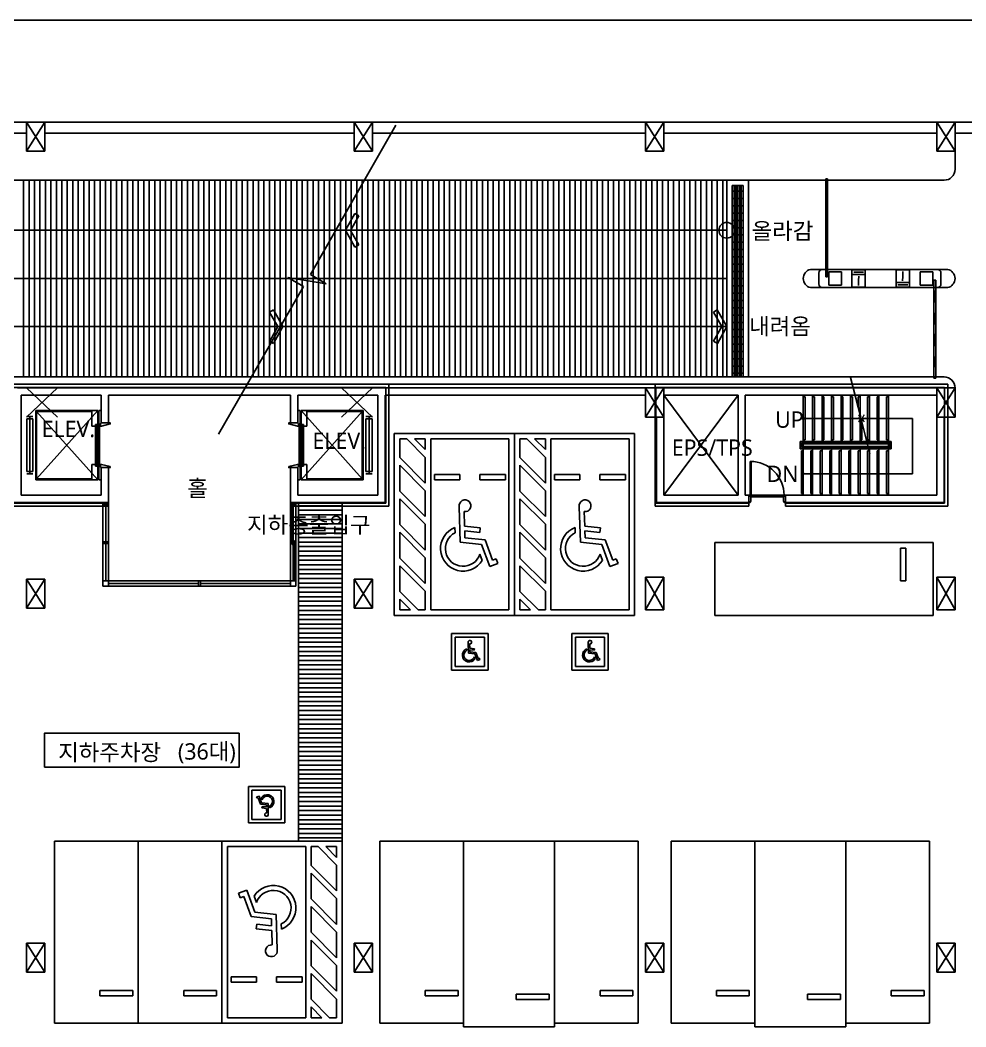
# Model space of a CAD drawing. Header units: millimetres. Extents: x 16332047 to 33387680, y -14835522 to -7015081.
# Drawn here: x 16890238 to 16916210, y -7401199 to -7373549 of the extents above; entities that cross this region are included whole.
import ezdxf
from ezdxf.enums import TextEntityAlignment as Align

# ---------------------------------------------------------------- set-up
doc = ezdxf.new("R2010")
doc.units = ezdxf.units.MM
doc.header["$LTSCALE"] = 300
doc.header["$MEASUREMENT"] = 0
doc.layers.add('arch', color=255, linetype='CONTINUOUS', lineweight=25)
doc.styles.add('맑은고딕', font='malgun.ttf')

msp = doc.modelspace()

# ---------------------------------------------------------------- hatches: boundary and pattern name
at = {"layer": 'arch'}
h = msp.add_hatch(color=256, dxfattribs=at)
edge = h.paths.add_edge_path()
edge.add_arc((16911744, -7384491), 42.7, 90, 270, ccw=False)
edge.add_arc((16911744, -7384491), 42.7, -90, 90, ccw=False)
for points in [[(16913278, -7384376), (16913247, -7384394), (16913300, -7384486), (16913247, -7384578), (16913278, -7384596), (16913341, -7384486)], [(16913405, -7384376), (16913436, -7384394), (16913382, -7384486), (16913436, -7384578), (16913405, -7384596), (16913341, -7384486)]]:
    msp.add_hatch(color=256, dxfattribs=at).paths.add_polyline_path(points)
h = msp.add_hatch(color=256, dxfattribs=at)
edge = h.paths.add_edge_path()
edge.add_arc((16911741, -7386006), 42.7, 90, 270, ccw=False)
edge.add_arc((16911741, -7386006), 42.7, -90, 90, ccw=False)

# ---------------------------------------------------------------- linework, layer by layer
for p, q in [((16928473, -7373549), (16860958, -7373549)), ((16886313, -7376349), (16890413, -7376349)), ((16890413, -7377149), (16890413, -7376349)), ((16890413, -7376349), (16890913, -7376349)), ((16890413, -7377149), (16890913, -7376349)), ((16890413, -7376349), (16890913, -7377149)), ((16890913, -7376349), (16928013, -7376349)), ((16890913, -7376349), (16890913, -7377149)), ((16898211, -7380537, 0), (16900551, -7376434, 0)), ((16899413, -7377149), (16899413, -7376349)), ((16899413, -7376349), (16899913, -7376349)), ((16899413, -7377149), (16899913, -7376349)), ((16899413, -7376349), (16899913, -7377149)), ((16899913, -7376349), (16899913, -7377149)), ((16907413, -7377149), (16907413, -7376349)), ((16907413, -7376349), (16907913, -7376349)), ((16907413, -7377149), (16907913, -7376349)), ((16907413, -7376349), (16907913, -7377149)), ((16907913, -7376349), (16907913, -7377149)), ((16915413, -7377149), (16915413, -7376349)), ((16915413, -7376349), (16915913, -7376349)), ((16915413, -7377149), (16915913, -7376349)), ((16915413, -7376349), (16915913, -7377149)), ((16915913, -7376349), (16915913, -7377149)), ((16890413, -7376649), (16886013, -7376649)), ((16890913, -7376649), (16899413, -7376649)), ((16899913, -7376649), (16907413, -7376649)), ((16907913, -7376649), (16915413, -7376649)), ((16915913, -7376649), (16922213, -7376649)), ((16890913, -7377149), (16890413, -7377149)), ((16899913, -7377149), (16899413, -7377149)), ((16907913, -7377149), (16907413, -7377149)), ((16915913, -7377149), (16915413, -7377149)), ((16915913, -7377645), (16915913, -7377149)), ((16874413, -7377945), (16915613, -7377945)), ((16890333, -7383347), (16890333, -7377944)), ((16890483, -7383347), (16890483, -7377944)), ((16890633, -7383347), (16890633, -7377944)), ((16890783, -7383347), (16890783, -7377944)), ((16890933, -7383347), (16890933, -7377944)), ((16891083, -7383347), (16891083, -7377944)), ((16891233, -7383347), (16891233, -7377944)), ((16891383, -7383347), (16891383, -7377944)), ((16891533, -7383347), (16891533, -7377944)), ((16891683, -7383347), (16891683, -7377944)), ((16891833, -7383347), (16891833, -7377944)), ((16891983, -7383347), (16891983, -7377944)), ((16892133, -7383347), (16892133, -7377944)), ((16892283, -7383347), (16892283, -7377944)), ((16892433, -7383347), (16892433, -7377944)), ((16892583, -7383347), (16892583, -7377944)), ((16892733, -7383347), (16892733, -7377944)), ((16892883, -7383347), (16892883, -7377944)), ((16893033, -7383347), (16893033, -7377944)), ((16893183, -7383347), (16893183, -7377944)), ((16893333, -7383347), (16893333, -7377944)), ((16893483, -7383347), (16893483, -7377944)), ((16893633, -7383347), (16893633, -7377944)), ((16893783, -7383347), (16893783, -7377944)), ((16893933, -7383347), (16893933, -7377944)), ((16894083, -7383347), (16894083, -7377944)), ((16894233, -7383347), (16894233, -7377944)), ((16894383, -7383347), (16894383, -7377944)), ((16894533, -7383347), (16894533, -7377944)), ((16894683, -7383347), (16894683, -7377944)), ((16894833, -7383347), (16894833, -7377944)), ((16894983, -7383347), (16894983, -7377944)), ((16895133, -7383347), (16895133, -7377944)), ((16895283, -7383347), (16895283, -7377944)), ((16895433, -7383347), (16895433, -7377944)), ((16895583, -7383347), (16895583, -7377944)), ((16895733, -7383347), (16895733, -7377944)), ((16895883, -7383347), (16895883, -7377944)), ((16896033, -7383347), (16896033, -7377944)), ((16896183, -7383347), (16896183, -7377944)), ((16896333, -7383347), (16896333, -7377944)), ((16896483, -7383347), (16896483, -7377944)), ((16896633, -7383347), (16896633, -7377944)), ((16896783, -7383347), (16896783, -7377944)), ((16896933, -7383347), (16896933, -7377944)), ((16897083, -7383347), (16897083, -7377944)), ((16897233, -7383347), (16897233, -7377944)), ((16897383, -7383347), (16897383, -7377944)), ((16897533, -7383347), (16897533, -7377944)), ((16897683, -7383347), (16897683, -7377944)), ((16897833, -7383347), (16897833, -7377944)), ((16897983, -7383347), (16897983, -7377944)), ((16898133, -7383347), (16898133, -7377944)), ((16898283, -7383347), (16898283, -7377944)), ((16898433, -7383347), (16898433, -7377944)), ((16898583, -7383347), (16898583, -7377944)), ((16898733, -7383347), (16898733, -7377944)), ((16898883, -7383347), (16898883, -7377944)), ((16899033, -7383347), (16899033, -7377944)), ((16899183, -7383347), (16899183, -7377944)), ((16899333, -7383347), (16899333, -7377944)), ((16899483, -7383347), (16899483, -7377944)), ((16899633, -7383347), (16899633, -7377944)), ((16899783, -7383347), (16899783, -7377944)), ((16899933, -7383347), (16899933, -7377944)), ((16900083, -7383347), (16900083, -7377944)), ((16900233, -7383347), (16900233, -7377944)), ((16900383, -7383347), (16900383, -7377944)), ((16900533, -7383347), (16900533, -7377944)), ((16900683, -7383347), (16900683, -7377944)), ((16900833, -7383347), (16900833, -7377944)), ((16900983, -7383347), (16900983, -7377944)), ((16901133, -7383347), (16901133, -7377944)), ((16901283, -7383347), (16901283, -7377944)), ((16901433, -7383347), (16901433, -7377944)), ((16901583, -7383347), (16901583, -7377944)), ((16901733, -7383347), (16901733, -7377944)), ((16901883, -7383347), (16901883, -7377944)), ((16902033, -7383347), (16902033, -7377944)), ((16902183, -7383347), (16902183, -7377944)), ((16902333, -7383347), (16902333, -7377944)), ((16902483, -7383347), (16902483, -7377944)), ((16902633, -7383347), (16902633, -7377944)), ((16902783, -7383347), (16902783, -7377944)), ((16902933, -7383347), (16902933, -7377944)), ((16903083, -7383347), (16903083, -7377944)), ((16903233, -7383347), (16903233, -7377944)), ((16903383, -7383347), (16903383, -7377944)), ((16903533, -7383347), (16903533, -7377944)), ((16903683, -7383347), (16903683, -7377944)), ((16903833, -7383347), (16903833, -7377944)), ((16903983, -7383347), (16903983, -7377944)), ((16904133, -7383347), (16904133, -7377944)), ((16904283, -7383347), (16904283, -7377944)), ((16904433, -7383347), (16904433, -7377944)), ((16904583, -7383347), (16904583, -7377944)), ((16904733, -7383347), (16904733, -7377944)), ((16904883, -7383347), (16904883, -7377944)), ((16905033, -7383347), (16905033, -7377944)), ((16905183, -7383347), (16905183, -7377944)), ((16905333, -7383347), (16905333, -7377944)), ((16905483, -7383347), (16905483, -7377944)), ((16905633, -7383347), (16905633, -7377944)), ((16905783, -7383347), (16905783, -7377944)), ((16905933, -7383347), (16905933, -7377944)), ((16906083, -7383347), (16906083, -7377944)), ((16906233, -7383347), (16906233, -7377944)), ((16906383, -7383347), (16906383, -7377944)), ((16906533, -7383347), (16906533, -7377944)), ((16906683, -7383347), (16906683, -7377944)), ((16906833, -7383347), (16906833, -7377944)), ((16906983, -7383347), (16906983, -7377944)), ((16907133, -7383347), (16907133, -7377944)), ((16907283, -7383347), (16907283, -7377944)), ((16907433, -7383347), (16907433, -7377944)), ((16907583, -7383347), (16907583, -7377944)), ((16907733, -7383347), (16907733, -7377944)), ((16907883, -7383347), (16907883, -7377944)), ((16908033, -7383347), (16908033, -7377944)), ((16908183, -7383347), (16908183, -7377944)), ((16908333, -7383347), (16908333, -7377943)), ((16908483, -7383347), (16908483, -7377943)), ((16908633, -7383347), (16908633, -7377943)), ((16908783, -7383347), (16908783, -7377943)), ((16908933, -7383347), (16908933, -7377943)), ((16909083, -7383347), (16909083, -7377943)), ((16909233, -7383347), (16909233, -7377943)), ((16909383, -7383347), (16909383, -7377943)), ((16909533, -7383347), (16909533, -7377943)), ((16909643, -7377945), (16909643, -7383348)), ((16909643, -7383349), (16909643, -7377945)), ((16909643, -7377945), (16910243, -7377945)), ((16909793, -7383348), (16909793, -7378095)), ((16909793, -7378095), (16910093, -7378095)), ((16909843, -7383348), (16909843, -7378095)), ((16909893, -7383348), (16909893, -7378095)), ((16909943, -7383348), (16909943, -7378095)), ((16909993, -7383348), (16909993, -7378095)), ((16910043, -7383348), (16910043, -7378095)), ((16910093, -7378095), (16910093, -7383348)), ((16910243, -7377945), (16910243, -7383349)), ((16912363, -7377908), (16912363, -7380598)), ((16912413, -7377908), (16912363, -7377908)), ((16912363, -7377908), (16912413, -7377908)), ((16912413, -7377908), (16912413, -7380598)), ((16910093, -7378245), (16909793, -7378245)), ((16910093, -7378249), (16909793, -7378249)), ((16912363, -7378506), (16912363, -7378207)), ((16912413, -7378207), (16912413, -7378506)), ((16910093, -7378449), (16909793, -7378449)), ((16910093, -7378649), (16909793, -7378649)), ((16899433, -7378863, 0), (16899174, -7379321, 0)), ((16899311, -7379322, 0), (16899537, -7378922, 0)), ((16899537, -7378922, 0), (16899433, -7378863, 0)), ((16910093, -7378849), (16909793, -7378849)), ((16912363, -7379104), (16912363, -7378805)), ((16912363, -7378805), (16912413, -7378805)), ((16912413, -7378805), (16912413, -7379104)), ((16910093, -7379049), (16909793, -7379049)), ((16910093, -7379249), (16909793, -7379249)), ((16912413, -7379104), (16912363, -7379104)), ((16887992, -7379321), (16909643, -7379321)), ((16899174, -7379321, 0), (16899432, -7379781, 0)), ((16899536, -7379722, 0), (16899311, -7379322, 0)), ((16910093, -7379449), (16909793, -7379449)), ((16912363, -7379403), (16912413, -7379403)), ((16912363, -7379702), (16912363, -7379403)), ((16912413, -7379403), (16912413, -7379702)), ((16899432, -7379781, 0), (16899536, -7379722, 0)), ((16910093, -7379649), (16909793, -7379649)), ((16910093, -7379849), (16909793, -7379849)), ((16910093, -7380049), (16909793, -7380049)), ((16912363, -7380001), (16912413, -7380001)), ((16912363, -7380299), (16912363, -7380001)), ((16912413, -7380001), (16912413, -7380299)), ((16910093, -7380249), (16909793, -7380249)), ((16912413, -7380299), (16912363, -7380299)), ((16898021, -7380866, 0), (16897588, -7380616, 0)), ((16897588, -7380616, 0), (16898644, -7380787, 0)), ((16898644, -7380787, 0), (16898211, -7380537, 0)), ((16898211, -7380537, 0), (16898211, -7380537, 0)), ((16910093, -7380449), (16909793, -7380449)), ((16911944, -7380395), (16915713, -7380395)), ((16912170, -7380495), (16912170, -7380795)), ((16915427, -7380395), (16912270, -7380395)), ((16912413, -7380598), (16912363, -7380598)), ((16912795, -7380465), (16912445, -7380465)), ((16912445, -7380465), (16912445, -7380825)), ((16912795, -7380825), (16912795, -7380465)), ((16913080, -7380885), (16913080, -7380405)), ((16913445, -7380405), (16913080, -7380405)), ((16913445, -7380538), (16913080, -7380538)), ((16913129, -7380471), (16913397, -7380471)), ((16913268, -7380584), (16913264, -7380697)), ((16913445, -7380405), (16913445, -7380885)), ((16914297, -7380885), (16914297, -7380405)), ((16914297, -7380405), (16914662, -7380405)), ((16914474, -7380705), (16914478, -7380592)), ((16914478, -7380592), (16914478, -7380451)), ((16914662, -7380405), (16914662, -7380885)), ((16915302, -7380465), (16914952, -7380465)), ((16914952, -7380465), (16914952, -7380825)), ((16915302, -7380825), (16915302, -7380465)), ((16915527, -7380495), (16915527, -7380795)), ((16887992, -7380645), (16905830, -7380645)), ((16887992, -7380645), (16909643, -7380645)), ((16895681, -7384918, 0), (16898021, -7380866, 0)), ((16910093, -7380649), (16909793, -7380649)), ((16910093, -7380849), (16909793, -7380849)), ((16911944, -7380895), (16915713, -7380895)), ((16915427, -7380895), (16912270, -7380895)), ((16912445, -7380825), (16912795, -7380825)), ((16913445, -7380885), (16913080, -7380885)), ((16913264, -7380697), (16913264, -7380838)), ((16914297, -7380751), (16914662, -7380751)), ((16914297, -7380885), (16914662, -7380885)), ((16914612, -7380818), (16914344, -7380818)), ((16914952, -7380825), (16915302, -7380825)), ((16915334, -7383381), (16915334, -7380691)), ((16915334, -7380691), (16915384, -7380691)), ((16915384, -7383381), (16915384, -7380691)), ((16910093, -7381049), (16909793, -7381049)), ((16915334, -7380990), (16915384, -7380990)), ((16915334, -7381289), (16915334, -7380990)), ((16915384, -7380990), (16915384, -7381289)), ((16910093, -7381249), (16909793, -7381249)), ((16910093, -7381449), (16909793, -7381449)), ((16915384, -7381289), (16915334, -7381289)), ((16897090, -7381567, 0), (16897194, -7381508, 0)), ((16897316, -7381967, 0), (16897090, -7381567, 0)), ((16897194, -7381508, 0), (16897453, -7381967, 0)), ((16909279, -7381567), (16909383, -7381508)), ((16909505, -7381967), (16909279, -7381567)), ((16909383, -7381508), (16909643, -7381966)), ((16910093, -7381649), (16909793, -7381649)), ((16915334, -7381886), (16915334, -7381587)), ((16915384, -7381587), (16915384, -7381886)), ((16887992, -7381967), (16909643, -7381966)), ((16897091, -7382367, 0), (16897316, -7381967, 0)), ((16897453, -7381967, 0), (16897195, -7382426, 0)), ((16909280, -7382367), (16909505, -7381967)), ((16909643, -7381966), (16909385, -7382426)), ((16910093, -7381849), (16909793, -7381849)), ((16915384, -7381886), (16915334, -7381886)), ((16910093, -7382049), (16909793, -7382049)), ((16910093, -7382249), (16909793, -7382249)), ((16915334, -7382484), (16915334, -7382185)), ((16915334, -7382185), (16915384, -7382185)), ((16915384, -7382185), (16915384, -7382484)), ((16897195, -7382426, 0), (16897091, -7382367, 0)), ((16909385, -7382426), (16909280, -7382367)), ((16910093, -7382449), (16909793, -7382449)), ((16915384, -7382484), (16915334, -7382484)), ((16910093, -7382649), (16909793, -7382649)), ((16915334, -7383082), (16915334, -7382783)), ((16915384, -7382783), (16915384, -7383082)), ((16910093, -7382849), (16909793, -7382849)), ((16910093, -7383049), (16909793, -7383049)), ((16874413, -7383345), (16915613, -7383349)), ((16910093, -7383249), (16909793, -7383249)), ((16909793, -7383348), (16910093, -7383348)), ((16913325, -7384460, 0), (16913045, -7383365, 0)), ((16915334, -7383381), (16915384, -7383381)), ((16915384, -7383381), (16915334, -7383381)), ((16873513, -7383549), (16900363, -7383549)), ((16900278, -7383634), (16890048, -7383634)), ((16890163, -7383649), (16900913, -7383649)), ((16891263, -7383649), (16890413, -7384449)), ((16890413, -7383649), (16891263, -7384449)), ((16899913, -7383649), (16899063, -7384449)), ((16899063, -7383649), (16899913, -7384449)), ((16900278, -7386814), (16900278, -7383634)), ((16900363, -7383549), (16907678, -7383549)), ((16900363, -7383549), (16900363, -7386899)), ((16900913, -7383649), (16909953, -7383649)), ((16907413, -7384449), (16907413, -7383649)), ((16907413, -7383649), (16907913, -7383649)), ((16907413, -7384449), (16907913, -7383649)), ((16907413, -7383649), (16907913, -7384449)), ((16915713, -7383549), (16907678, -7383549)), ((16907678, -7383549), (16907678, -7386899)), ((16915628, -7383634), (16907698, -7383634)), ((16907698, -7383634), (16907698, -7386814)), ((16907913, -7383649), (16907913, -7384449)), ((16915413, -7383649), (16909953, -7383649)), ((16915413, -7384449), (16915413, -7383649)), ((16915413, -7383649), (16915913, -7383649)), ((16915413, -7384449), (16915913, -7383649)), ((16915413, -7383649), (16915913, -7384449)), ((16915628, -7386814), (16915628, -7383634)), ((16915713, -7386899), (16915713, -7383549)), ((16915913, -7383649), (16915913, -7384449)), ((16890263, -7386599), (16890263, -7383849)), ((16890263, -7383849), (16892463, -7383849)), ((16892463, -7383849), (16892463, -7384609)), ((16897663, -7383849), (16892663, -7383849)), ((16892663, -7383849), (16892663, -7384609)), ((16897663, -7384609), (16897663, -7383849)), ((16897863, -7384609), (16897863, -7383849)), ((16897863, -7383849), (16900063, -7383849)), ((16900063, -7383849), (16900063, -7386599)), ((16907413, -7383849), (16900263, -7383849)), ((16900263, -7383849), (16900263, -7386799)), ((16907913, -7383849), (16909953, -7383849)), ((16909953, -7383849), (16907913, -7386599)), ((16907913, -7383849), (16909953, -7386599)), ((16909953, -7386599), (16909953, -7383849)), ((16910153, -7383849), (16915413, -7383849)), ((16910153, -7386599), (16910153, -7383849)), ((16915413, -7383849), (16910153, -7383849)), ((16910153, -7383849), (16910153, -7386599)), ((16911743, -7385124, 0), (16911743, -7383849, 0)), ((16911793, -7383899, 0), (16911743, -7383899, 0)), ((16911793, -7385074, 0), (16911793, -7383899, 0)), ((16912003, -7385124, 0), (16912003, -7383849)), ((16912053, -7383899, 0), (16912003, -7383899, 0)), ((16912053, -7385074, 0), (16912053, -7383899, 0)), ((16912263, -7385124, 0), (16912263, -7383849, 0)), ((16912313, -7383899, 0), (16912263, -7383899, 0)), ((16912313, -7385074, 0), (16912313, -7383899, 0)), ((16912523, -7385124, 0), (16912523, -7383849, 0)), ((16912573, -7383899, 0), (16912523, -7383899, 0)), ((16912573, -7385074, 0), (16912573, -7383899, 0)), ((16912783, -7385124, 0), (16912783, -7383849, 0)), ((16912833, -7383899, 0), (16912783, -7383899, 0)), ((16912833, -7385074, 0), (16912833, -7383899, 0)), ((16913043, -7385124, 0), (16913043, -7383849, 0)), ((16913093, -7383899, 0), (16913043, -7383899, 0)), ((16913093, -7385074, 0), (16913093, -7383899, 0)), ((16913253, -7384177, 0), (16913253, -7383899, 0)), ((16913253, -7383899, 0), (16913303, -7383899, 0)), ((16913303, -7385124, 0), (16913303, -7383849, 0)), ((16913513, -7385074, 0), (16913513, -7383899, 0)), ((16913513, -7383899, 0), (16913563, -7383899, 0)), ((16913563, -7385124, 0), (16913563, -7383849, 0)), ((16913773, -7385074, 0), (16913773, -7383899, 0)), ((16913773, -7383899, 0), (16913823, -7383899, 0)), ((16913823, -7385124, 0), (16913823, -7383849, 0)), ((16914033, -7385074, 0), (16914033, -7383899, 0)), ((16914033, -7383899, 0), (16914083, -7383899, 0)), ((16914083, -7385124), (16914083, -7383849, 0)), ((16915413, -7383849), (16915413, -7386599)), ((16915413, -7386599), (16915413, -7383849)), ((16890421, -7384439), (16890591, -7384439)), ((16890421, -7384499), (16890421, -7385949)), ((16890421, -7384499), (16890591, -7384499)), ((16890506, -7384439), (16890506, -7386009)), ((16890591, -7384499), (16890591, -7385949)), ((16890666, -7384274), (16890666, -7386174)), ((16890666, -7384274), (16892368, -7384274)), ((16890691, -7386149), (16892368, -7384274)), ((16890691, -7384299), (16892368, -7386174)), ((16890691, -7384299), (16890691, -7386149)), ((16892211, -7384299), (16890691, -7384299)), ((16892211, -7384699), (16892211, -7384299)), ((16892368, -7384274), (16892368, -7384699)), ((16892463, -7384274), (16892398, -7384274)), ((16892398, -7384274), (16892398, -7384639)), ((16897863, -7384274), (16897928, -7384274)), ((16897928, -7384274), (16897928, -7384639)), ((16899635, -7386149), (16897958, -7384274)), ((16899660, -7384274), (16897958, -7384274)), ((16897958, -7384274), (16897958, -7384699)), ((16899635, -7384299), (16897958, -7386174)), ((16898115, -7384699), (16898115, -7384299)), ((16898115, -7384299), (16899635, -7384299)), ((16899635, -7384299), (16899635, -7386149)), ((16899660, -7384274), (16899660, -7386174)), ((16899905, -7384439), (16899735, -7384439)), ((16899735, -7384499), (16899735, -7385949)), ((16899905, -7384499), (16899735, -7384499)), ((16899820, -7384439), (16899820, -7386009)), ((16899905, -7384499), (16899905, -7385949)), ((16907913, -7384449), (16907413, -7384449)), ((16907698, -7386814), (16907698, -7384449)), ((16907713, -7386799), (16907713, -7384449)), ((16907913, -7384449), (16907913, -7386599)), ((16911743, -7384486, 0), (16913321, -7384486, 0)), ((16913219, -7384489, 0), (16913325, -7384460, 0)), ((16913446, -7384484, 0), (16913219, -7384489, 0)), ((16913321, -7384486, 0), (16913321, -7384486, 0)), ((16913321, -7384486, 0), (16914743, -7384486, 0)), ((16913339, -7384512, 0), (16913446, -7384484, 0)), ((16913353, -7385074, 0), (16913353, -7384486, 0)), ((16914743, -7384486, 0), (16914743, -7386011, 0)), ((16915913, -7384449), (16915413, -7384449)), ((16915613, -7386799), (16915613, -7384449)), ((16892296, -7384699), (16892211, -7384699)), ((16892296, -7384689), (16892296, -7384699)), ((16892306, -7385799), (16892306, -7384659)), ((16892306, -7384659), (16892346, -7384659)), ((16892346, -7384659), (16892346, -7385799)), ((16892356, -7384699), (16892356, -7384689)), ((16892368, -7384699), (16892356, -7384699)), ((16892381, -7384639), (16892381, -7385809)), ((16892421, -7384639), (16892381, -7384639)), ((16892421, -7385809), (16892421, -7384639)), ((16892443, -7384694), (16892443, -7384634)), ((16892448, -7384629), (16892463, -7384629)), ((16892472, -7384699), (16892448, -7384699)), ((16892663, -7384609), (16892463, -7384609)), ((16892709, -7384640), (16892473, -7384699)), ((16892683, -7384609), (16892663, -7384609)), ((16892683, -7384609), (16892708, -7384609)), ((16892713, -7384614), (16892713, -7384635)), ((16897613, -7384614), (16897613, -7384635)), ((16897617, -7384640), (16897852, -7384699)), ((16897643, -7384609), (16897618, -7384609)), ((16897643, -7384609), (16897663, -7384609)), ((16897863, -7384609), (16897663, -7384609)), ((16897853, -7384699), (16897878, -7384699)), ((16897878, -7384629), (16897863, -7384629)), ((16897883, -7384694), (16897883, -7384634)), ((16897905, -7385809), (16897905, -7384639)), ((16897905, -7384639), (16897945, -7384639)), ((16897945, -7384639), (16897945, -7385809)), ((16897958, -7384699), (16897970, -7384699)), ((16897970, -7384699), (16897970, -7384689)), ((16898020, -7384659), (16897980, -7384659)), ((16897980, -7384659), (16897980, -7385799)), ((16898020, -7385799), (16898020, -7384659)), ((16898030, -7384689), (16898030, -7384699)), ((16898030, -7384699), (16898115, -7384699)), ((16913569, -7385456, 0), (16913339, -7384512, 0)), ((16900513, -7384899), (16903813, -7384899)), ((16900513, -7389899), (16900513, -7384899)), ((16900663, -7385049), (16900855, -7385049)), ((16900663, -7385049), (16900855, -7385049)), ((16900663, -7385564), (16900663, -7385049)), ((16901363, -7385557), (16900855, -7385049)), ((16901067, -7385049), (16901363, -7385049)), ((16901067, -7385049), (16901363, -7385049)), ((16901363, -7385345), (16901067, -7385049)), ((16901363, -7385345), (16901363, -7385049)), ((16901513, -7385049), (16903663, -7385049)), ((16901513, -7389749), (16901513, -7385049)), ((16903663, -7389749), (16903663, -7385049)), ((16903812, -7384899), (16907112, -7384899)), ((16903812, -7389899), (16903812, -7384899)), ((16903813, -7389899), (16903813, -7384899)), ((16903962, -7385049), (16904154, -7385049)), ((16903962, -7385049), (16904154, -7385049)), ((16903962, -7385564), (16903962, -7385049)), ((16904662, -7385557), (16904154, -7385049)), ((16904366, -7385049), (16904662, -7385049)), ((16904366, -7385049), (16904662, -7385049)), ((16904662, -7385345), (16904366, -7385049)), ((16904662, -7385345), (16904662, -7385049)), ((16904812, -7385049), (16906962, -7385049)), ((16904812, -7389749), (16904812, -7385049)), ((16906962, -7389749), (16906962, -7385049)), ((16907112, -7389899), (16907112, -7384899)), ((16914163, -7385124, 0), (16911663, -7385124, 0)), ((16911663, -7385124, 0), (16911663, -7385324, 0)), ((16911663, -7385324, 0), (16914163, -7385324, 0)), ((16914128, -7385159, 0), (16911698, -7385159, 0)), ((16911698, -7385159, 0), (16911698, -7385289, 0)), ((16911698, -7385289, 0), (16914128, -7385289, 0)), ((16911743, -7385074, 0), (16911793, -7385074, 0)), ((16911743, -7385289, 0), (16911743, -7385159, 0)), ((16911743, -7385189, 0), (16911743, -7385159, 0)), ((16914083, -7385189, 0), (16911743, -7385189, 0)), ((16911743, -7385259, 0), (16914083, -7385259, 0)), ((16911743, -7385289, 0), (16911743, -7385259, 0)), ((16911743, -7386599, 0), (16911743, -7385324, 0)), ((16912003, -7385074, 0), (16912053, -7385074, 0)), ((16912003, -7385189, 0), (16912003, -7385159, 0)), ((16912003, -7385289, 0), (16912003, -7385259, 0)), ((16912003, -7386599), (16912003, -7385324, 0)), ((16912263, -7385074, 0), (16912313, -7385074, 0)), ((16912263, -7385189, 0), (16912263, -7385159, 0)), ((16912263, -7385289, 0), (16912263, -7385259, 0)), ((16912263, -7386599, 0), (16912263, -7385324, 0)), ((16912523, -7385074, 0), (16912573, -7385074, 0)), ((16912523, -7385189, 0), (16912523, -7385159, 0)), ((16912523, -7385289, 0), (16912523, -7385259, 0)), ((16912523, -7386599, 0), (16912523, -7385324, 0)), ((16912783, -7385074, 0), (16912833, -7385074, 0)), ((16912783, -7385189, 0), (16912783, -7385159, 0)), ((16912783, -7385289, 0), (16912783, -7385259, 0)), ((16912783, -7386599, 0), (16912783, -7385324, 0)), ((16913043, -7385074, 0), (16913093, -7385074, 0)), ((16913043, -7385189, 0), (16913043, -7385159, 0)), ((16913043, -7385289, 0), (16913043, -7385259, 0)), ((16913043, -7386599, 0), (16913043, -7385324, 0)), ((16913303, -7385074, 0), (16913353, -7385074, 0)), ((16913303, -7385189, 0), (16913303, -7385159, 0)), ((16913303, -7385189, 0), (16913303, -7385159, 0)), ((16913303, -7385289, 0), (16913303, -7385259, 0)), ((16913303, -7386599, 0), (16913303, -7385324, 0)), ((16913563, -7385074, 0), (16913513, -7385074, 0)), ((16913563, -7385189, 0), (16913563, -7385159, 0)), ((16913563, -7385289, 0), (16913563, -7385259, 0)), ((16913563, -7386599, 0), (16913563, -7385324, 0)), ((16913823, -7385074, 0), (16913773, -7385074, 0)), ((16913823, -7385189, 0), (16913823, -7385159, 0)), ((16913823, -7385289, 0), (16913823, -7385259, 0)), ((16913823, -7386599, 0), (16913823, -7385324, 0)), ((16914083, -7385074, 0), (16914033, -7385074, 0)), ((16914083, -7385289), (16914083, -7385159)), ((16914083, -7385259, 0), (16914083, -7385189, 0)), ((16914083, -7386599, 0), (16914083, -7385324)), ((16914128, -7385289, 0), (16914128, -7385159, 0)), ((16914163, -7385324, 0), (16914163, -7385124, 0)), ((16901363, -7386264), (16900663, -7385564)), ((16901363, -7386264), (16901363, -7385557)), ((16904662, -7386264), (16903962, -7385564)), ((16904662, -7386264), (16904662, -7385557)), ((16911693, -7386549, 0), (16911693, -7385374, 0)), ((16911693, -7385374, 0), (16911743, -7385374, 0)), ((16911953, -7386549), (16911953, -7385374)), ((16911953, -7385374), (16912003, -7385374)), ((16912213, -7386549, 0), (16912213, -7385374, 0)), ((16912213, -7385374, 0), (16912263, -7385374, 0)), ((16912473, -7386549, 0), (16912473, -7385374, 0)), ((16912473, -7385374, 0), (16912523, -7385374, 0)), ((16912733, -7386549, 0), (16912733, -7385374, 0)), ((16912733, -7385374, 0), (16912783, -7385374, 0)), ((16912993, -7386549, 0), (16912993, -7385374, 0)), ((16912993, -7385374, 0), (16913043, -7385374, 0)), ((16913253, -7386549, 0), (16913253, -7385374, 0)), ((16913253, -7385374, 0), (16913303, -7385374, 0)), ((16913513, -7386549, 0), (16913513, -7385374, 0)), ((16913513, -7385374, 0), (16913563, -7385374, 0)), ((16913773, -7386549, 0), (16913773, -7385374, 0)), ((16913773, -7385374, 0), (16913823, -7385374, 0)), ((16914033, -7386549, 0), (16914033, -7385374, 0)), ((16914033, -7385374, 0), (16914083, -7385374, 0)), ((16892296, -7385749), (16892211, -7385749)), ((16892211, -7385749), (16892211, -7386149)), ((16892296, -7385759), (16892296, -7385749)), ((16892346, -7385799), (16892306, -7385799)), ((16892368, -7385749), (16892356, -7385749)), ((16892356, -7385749), (16892356, -7385759)), ((16892368, -7386174), (16892368, -7385749)), ((16892381, -7385809), (16892421, -7385809)), ((16892398, -7386174), (16892398, -7385809)), ((16892443, -7385754), (16892443, -7385814)), ((16892472, -7385749), (16892448, -7385749)), ((16892448, -7385819), (16892463, -7385819)), ((16892463, -7385839), (16892463, -7386599)), ((16892663, -7385839), (16892463, -7385839)), ((16892709, -7385808), (16892473, -7385749)), ((16892683, -7385839), (16892663, -7385839)), ((16892663, -7385839), (16892663, -7386799)), ((16892683, -7385839), (16892708, -7385839)), ((16892713, -7385834), (16892713, -7385813)), ((16897613, -7385834), (16897613, -7385813)), ((16897617, -7385808), (16897852, -7385749)), ((16897643, -7385839), (16897618, -7385839)), ((16897643, -7385839), (16897663, -7385839)), ((16897663, -7386799), (16897663, -7385839)), ((16897863, -7385839), (16897663, -7385839)), ((16897853, -7385749), (16897878, -7385749)), ((16897878, -7385819), (16897863, -7385819)), ((16897863, -7386599), (16897863, -7385839)), ((16897883, -7385754), (16897883, -7385814)), ((16897945, -7385809), (16897905, -7385809)), ((16897928, -7386174), (16897928, -7385809)), ((16897958, -7386174), (16897958, -7385749)), ((16897958, -7385749), (16897970, -7385749)), ((16897970, -7385749), (16897970, -7385759)), ((16897980, -7385799), (16898020, -7385799)), ((16898030, -7385759), (16898030, -7385749)), ((16898030, -7385749), (16898115, -7385749)), ((16898115, -7385749), (16898115, -7386149)), ((16900663, -7386483), (16900663, -7385776)), ((16901363, -7386476), (16900663, -7385776)), ((16903962, -7386483), (16903962, -7385776)), ((16904662, -7386476), (16903962, -7385776)), ((16910318, -7385669), (16910288, -7385669)), ((16910288, -7385669), (16910288, -7386599)), ((16910318, -7386599), (16910318, -7385669)), ((16890421, -7385949), (16890591, -7385949)), ((16890421, -7386009), (16890591, -7386009)), ((16892211, -7386149), (16890691, -7386149)), ((16898115, -7386149), (16899635, -7386149)), ((16899905, -7385949), (16899735, -7385949)), ((16899905, -7386009), (16899735, -7386009)), ((16902313, -7386024), (16901613, -7386024)), ((16901613, -7386024), (16901613, -7386174)), ((16902313, -7386174), (16902313, -7386024)), ((16903563, -7386024), (16902863, -7386024)), ((16902863, -7386024), (16902863, -7386174)), ((16903563, -7386174), (16903563, -7386024)), ((16905612, -7386024), (16904912, -7386024)), ((16904912, -7386024), (16904912, -7386174)), ((16905612, -7386174), (16905612, -7386024)), ((16906862, -7386024), (16906162, -7386024)), ((16906162, -7386024), (16906162, -7386174)), ((16906862, -7386174), (16906862, -7386024)), ((16914143, -7386011, 0), (16911743, -7386011, 0)), ((16914743, -7386011, 0), (16914143, -7386011, 0)), ((16890666, -7386174), (16892368, -7386174)), ((16892463, -7386174), (16892398, -7386174)), ((16897863, -7386174), (16897928, -7386174)), ((16899660, -7386174), (16897958, -7386174)), ((16901613, -7386174), (16902313, -7386174)), ((16902863, -7386174), (16903563, -7386174)), ((16904912, -7386174), (16905612, -7386174)), ((16906162, -7386174), (16906862, -7386174)), ((16892463, -7386599), (16890263, -7386599)), ((16900063, -7386599), (16897863, -7386599)), ((16901363, -7387183), (16900663, -7386483)), ((16900663, -7387402), (16900663, -7386695)), ((16901363, -7387395), (16900663, -7386695)), ((16901363, -7387183), (16901363, -7386476)), ((16904662, -7387183), (16903962, -7386483)), ((16903962, -7387402), (16903962, -7386695)), ((16904662, -7387395), (16903962, -7386695)), ((16904662, -7387183), (16904662, -7386476)), ((16907913, -7386599), (16909953, -7386599)), ((16909953, -7386699), (16909953, -7386699)), ((16915413, -7386599), (16910153, -7386599)), ((16910153, -7386599), (16910253, -7386599)), ((16910253, -7386599), (16910253, -7386799)), ((16910253, -7386799), (16910253, -7386599)), ((16910253, -7386599), (16910288, -7386599)), ((16910253, -7386599), (16911253, -7386599)), ((16910288, -7386599), (16911218, -7386599)), ((16910288, -7386599), (16910288, -7386644)), ((16910288, -7386599), (16910318, -7386599)), ((16910288, -7386644), (16911218, -7386644)), ((16910288, -7386644), (16910303, -7386644)), ((16910303, -7386644), (16910303, -7386754)), ((16911218, -7386644), (16911203, -7386644)), ((16911203, -7386644), (16911203, -7386754)), ((16911253, -7386599), (16911218, -7386599)), ((16911218, -7386599), (16911218, -7386644)), ((16911253, -7386799), (16911253, -7386599)), ((16911253, -7386799), (16911253, -7386599)), ((16911253, -7386599), (16915413, -7386599)), ((16911743, -7386549, 0), (16911693, -7386549, 0)), ((16912003, -7386549), (16911953, -7386549)), ((16912263, -7386549, 0), (16912213, -7386549, 0)), ((16912523, -7386549, 0), (16912473, -7386549, 0)), ((16912783, -7386549, 0), (16912733, -7386549, 0)), ((16913043, -7386549, 0), (16912993, -7386549, 0)), ((16913303, -7386549, 0), (16913253, -7386549, 0)), ((16913563, -7386549, 0), (16913513, -7386549, 0)), ((16913823, -7386549, 0), (16913773, -7386549, 0)), ((16914083, -7386549, 0), (16914033, -7386549, 0)), ((16889963, -7386899), (16892663, -7386899)), ((16890048, -7386814), (16892663, -7386814)), ((16892663, -7386799), (16890063, -7386799)), ((16892663, -7386799), (16892513, -7386799)), ((16892513, -7386799), (16892513, -7386849)), ((16892513, -7386799), (16892513, -7388949)), ((16892663, -7386799), (16892513, -7386799)), ((16892513, -7386799), (16892513, -7386849)), ((16892513, -7386849), (16892663, -7386849)), ((16892513, -7386849), (16892663, -7386849)), ((16892588, -7386849), (16892588, -7387874)), ((16892663, -7386799), (16892663, -7388949)), ((16892663, -7386849), (16892663, -7386799)), ((16892663, -7386849), (16892663, -7386799)), ((16892663, -7386799), (16892663, -7386899)), ((16897663, -7386799), (16897663, -7388949)), ((16897813, -7386799), (16897663, -7386799)), ((16897663, -7386799), (16897663, -7386849)), ((16900263, -7386799), (16897663, -7386799)), ((16897663, -7386799), (16897663, -7386899)), ((16897663, -7386814), (16900278, -7386814)), ((16897663, -7386849), (16897813, -7386849)), ((16900363, -7386899), (16897663, -7386899)), ((16897735, -7386849), (16897705, -7386849)), ((16897705, -7386849), (16897705, -7387949)), ((16897735, -7386849), (16897705, -7386849)), ((16897705, -7386849), (16897705, -7386949)), ((16897705, -7386949), (16897735, -7386949)), ((16897735, -7387949), (16897735, -7386849)), ((16897735, -7386949), (16897735, -7386849)), ((16897813, -7386799), (16897813, -7388949)), ((16897813, -7386849), (16897813, -7386799)), ((16897880, -7386799), (16899080, -7386799)), ((16897880, -7396099), (16897880, -7386799)), ((16897880, -7386885), (16899080, -7386885)), ((16899080, -7386799), (16899080, -7396099)), ((16902295, -7386915), (16902323, -7387885)), ((16905595, -7386915), (16905623, -7387885)), ((16907678, -7386899), (16910253, -7386899)), ((16907913, -7386814), (16907698, -7386814)), ((16907698, -7386814), (16910253, -7386814)), ((16910253, -7386799), (16907713, -7386799)), ((16910253, -7386814), (16907913, -7386814)), ((16910288, -7386799), (16910253, -7386799)), ((16910253, -7386799), (16910253, -7386814)), ((16910253, -7386799), (16910253, -7386899)), ((16910303, -7386754), (16910288, -7386799)), ((16910288, -7386799), (16910288, -7386799)), ((16911203, -7386754), (16911218, -7386799)), ((16911218, -7386799), (16911218, -7386799)), ((16911218, -7386799), (16911253, -7386799)), ((16915613, -7386799), (16911253, -7386799)), ((16911253, -7386799), (16911253, -7386899)), ((16911253, -7386814), (16915628, -7386814)), ((16911253, -7386899), (16915713, -7386899)), ((16897880, -7387010), (16899080, -7387010)), ((16897880, -7387135), (16899080, -7387135)), ((16897880, -7387260), (16899080, -7387260)), ((16902444, -7387443), (16902432, -7387048)), ((16905743, -7387443), (16905732, -7387048)), ((16897880, -7387385), (16899080, -7387385)), ((16897880, -7387510), (16899080, -7387510)), ((16901363, -7388102), (16900663, -7387402)), ((16901363, -7388102), (16901363, -7387395)), ((16902179, -7387483), (16902183, -7387627)), ((16902874, -7387491), (16902444, -7387443)), ((16902859, -7387624), (16902874, -7387491)), ((16904662, -7388102), (16903962, -7387402)), ((16904662, -7388102), (16904662, -7387395)), ((16905478, -7387483), (16905482, -7387627)), ((16906173, -7387491), (16905743, -7387443)), ((16906159, -7387624), (16906173, -7387491)), ((16897880, -7387635), (16899080, -7387635)), ((16897880, -7387760), (16899080, -7387760)), ((16900663, -7388322), (16900663, -7387614)), ((16901363, -7388314), (16900663, -7387614)), ((16902453, -7387765), (16902448, -7387578)), ((16902448, -7387578), (16902859, -7387624)), ((16903008, -7387827), (16902453, -7387765)), ((16903962, -7388322), (16903962, -7387614)), ((16904662, -7388314), (16903962, -7387614)), ((16905753, -7387765), (16905747, -7387578)), ((16905747, -7387578), (16906159, -7387624)), ((16906307, -7387827), (16905753, -7387765)), ((16892663, -7387874), (16892513, -7387874)), ((16892513, -7387874), (16892513, -7387924)), ((16892663, -7387874), (16892513, -7387874)), ((16892513, -7387874), (16892513, -7387924)), ((16892513, -7387924), (16892663, -7387924)), ((16892513, -7387924), (16892663, -7387924)), ((16892588, -7387924), (16892588, -7388949)), ((16892663, -7387924), (16892663, -7387874)), ((16892663, -7387924), (16892663, -7387874)), ((16897735, -7387849), (16897705, -7387849)), ((16897705, -7387849), (16897705, -7387949)), ((16897705, -7387949), (16897735, -7387949)), ((16897705, -7387949), (16897735, -7387949)), ((16897735, -7387949), (16897735, -7387849)), ((16897770, -7387849), (16897740, -7387849)), ((16897740, -7387849), (16897740, -7388949)), ((16897770, -7387849), (16897740, -7387849)), ((16897740, -7387849), (16897740, -7387949)), ((16897740, -7387949), (16897770, -7387949)), ((16897770, -7388949), (16897770, -7387849)), ((16897770, -7387949), (16897770, -7387849)), ((16897880, -7387885), (16899080, -7387885)), ((16897880, -7388010), (16899080, -7388010)), ((16902323, -7387885), (16902911, -7387951)), ((16902911, -7387951), (16903133, -7388554)), ((16903212, -7388383), (16903008, -7387827)), ((16905623, -7387885), (16906211, -7387951)), ((16906211, -7387951), (16906433, -7388554)), ((16906511, -7388383), (16906307, -7387827)), ((16915313, -7387899), (16909313, -7387899)), ((16909313, -7387899), (16909313, -7389899)), ((16914413, -7388949), (16914413, -7388049)), ((16914413, -7388049), (16914563, -7388049)), ((16914563, -7388049), (16914563, -7388949)), ((16915313, -7389899), (16915313, -7387899)), ((16897880, -7388135), (16899080, -7388135)), ((16897880, -7388260), (16899080, -7388260)), ((16901363, -7389022), (16900663, -7388322)), ((16901363, -7389022), (16901363, -7388314)), ((16902866, -7388212), (16902930, -7388387)), ((16903312, -7388346), (16903212, -7388383)), ((16903358, -7388471), (16903312, -7388346)), ((16904662, -7389022), (16903962, -7388322)), ((16904662, -7389022), (16904662, -7388314)), ((16906165, -7388212), (16906230, -7388387)), ((16906611, -7388346), (16906511, -7388383)), ((16906657, -7388471), (16906611, -7388346)), ((16897880, -7388385), (16899080, -7388385)), ((16897880, -7388510), (16899080, -7388510)), ((16897880, -7388635), (16899080, -7388635)), ((16900663, -7389241), (16900663, -7388534)), ((16901363, -7389234), (16900663, -7388534)), ((16903133, -7388554), (16903358, -7388471)), ((16903962, -7389241), (16903962, -7388534)), ((16904662, -7389234), (16903962, -7388534)), ((16906433, -7388554), (16906657, -7388471)), ((16890413, -7389699), (16890413, -7388899)), ((16890413, -7388899), (16890913, -7388899)), ((16890413, -7389699), (16890913, -7388899)), ((16890413, -7388899), (16890913, -7389699)), ((16890913, -7388899), (16890913, -7389699)), ((16897770, -7388849), (16897740, -7388849)), ((16897740, -7388849), (16897740, -7388949)), ((16897770, -7388949), (16897770, -7388849)), ((16897880, -7388760), (16899080, -7388760)), ((16897880, -7388885), (16899080, -7388885)), ((16899413, -7389699), (16899413, -7388899)), ((16899413, -7388899), (16899913, -7388899)), ((16899413, -7389699), (16899913, -7388899)), ((16899413, -7388899), (16899913, -7389699)), ((16899913, -7388899), (16899913, -7389699)), ((16907913, -7388849), (16907413, -7388849)), ((16907413, -7388849), (16907413, -7389749)), ((16907913, -7388849), (16907413, -7389749)), ((16907413, -7388849), (16907913, -7389749)), ((16907913, -7389749), (16907913, -7388849)), ((16915913, -7388849), (16915413, -7388849)), ((16915413, -7388849), (16915413, -7389749)), ((16915913, -7388849), (16915413, -7389749)), ((16915413, -7388849), (16915913, -7389749)), ((16915913, -7389749), (16915913, -7388849)), ((16897813, -7388949), (16892513, -7388949)), ((16892663, -7388949), (16892513, -7388949)), ((16892513, -7388949), (16892513, -7389099)), ((16892513, -7389099), (16897813, -7389099)), ((16892513, -7389099), (16892663, -7389099)), ((16892663, -7389099), (16892663, -7388949)), ((16895138, -7389024), (16892663, -7389024)), ((16895188, -7388949), (16895138, -7388949)), ((16895138, -7388949), (16895138, -7389099)), ((16895138, -7389099), (16895188, -7389099)), ((16895188, -7389099), (16895188, -7388949)), ((16895188, -7389024), (16897663, -7389024)), ((16897813, -7388949), (16897663, -7388949)), ((16897663, -7388949), (16897663, -7389099)), ((16897663, -7389099), (16897813, -7389099)), ((16897740, -7388949), (16897770, -7388949)), ((16897740, -7388949), (16897770, -7388949)), ((16897813, -7389099), (16897813, -7388949)), ((16897880, -7389010), (16899080, -7389010)), ((16897880, -7389135), (16899080, -7389135)), ((16914563, -7388949), (16914413, -7388949)), ((16897880, -7389260), (16899080, -7389260)), ((16897880, -7389385), (16899080, -7389385)), ((16901171, -7389749), (16900663, -7389241)), ((16900663, -7389749), (16900663, -7389453)), ((16900959, -7389749), (16900663, -7389453)), ((16901363, -7389749), (16901363, -7389234)), ((16904470, -7389749), (16903962, -7389241)), ((16903962, -7389749), (16903962, -7389453)), ((16904258, -7389749), (16903962, -7389453)), ((16904662, -7389749), (16904662, -7389234)), ((16890913, -7389699), (16890413, -7389699)), ((16897880, -7389510), (16899080, -7389510)), ((16897880, -7389635), (16899080, -7389635)), ((16899913, -7389699), (16899413, -7389699)), ((16900663, -7389749), (16900959, -7389749)), ((16901171, -7389749), (16901363, -7389749)), ((16901513, -7389749), (16903663, -7389749)), ((16903962, -7389749), (16904258, -7389749)), ((16904470, -7389749), (16904662, -7389749)), ((16904812, -7389749), (16906962, -7389749)), ((16907413, -7389749), (16907913, -7389749)), ((16915413, -7389749), (16915913, -7389749)), ((16897880, -7389760), (16899080, -7389760)), ((16897880, -7389885), (16899080, -7389885)), ((16897880, -7390010), (16899080, -7390010)), ((16900513, -7389899), (16903813, -7389899)), ((16903812, -7389899), (16907112, -7389899)), ((16909313, -7389899), (16915313, -7389899)), ((16897880, -7390135), (16899080, -7390135)), ((16897880, -7390260), (16899080, -7390260)), ((16897880, -7390385), (16899080, -7390385)), ((16897880, -7390510), (16899080, -7390510)), ((16903088, -7390399), (16902088, -7390399)), ((16902088, -7390399), (16902088, -7391399)), ((16902088, -7391399), (16902088, -7390399)), ((16902088, -7390399), (16903088, -7390399)), ((16902988, -7390499), (16902188, -7390499)), ((16902188, -7390499), (16902188, -7391299)), ((16902188, -7391299), (16902188, -7390499)), ((16902188, -7390499), (16902988, -7390499)), ((16902988, -7391299), (16902988, -7390499)), ((16902988, -7390499), (16902988, -7391299)), ((16903088, -7391399), (16903088, -7390399)), ((16903088, -7390399), (16903088, -7391399)), ((16906387, -7390399), (16905387, -7390399)), ((16905387, -7390399), (16905387, -7391399)), ((16905387, -7391399), (16905387, -7390399)), ((16905387, -7390399), (16906387, -7390399)), ((16906287, -7390499), (16905487, -7390499)), ((16905487, -7390499), (16905487, -7391299)), ((16905487, -7391299), (16905487, -7390499)), ((16905487, -7390499), (16906287, -7390499)), ((16906287, -7391299), (16906287, -7390499)), ((16906287, -7390499), (16906287, -7391299)), ((16906387, -7391399), (16906387, -7390399)), ((16906387, -7390399), (16906387, -7391399)), ((16897880, -7390635), (16899080, -7390635)), ((16897880, -7390760), (16899080, -7390760)), ((16902504, -7390813), (16902506, -7390857)), ((16902540, -7390640), (16902548, -7390935)), ((16902585, -7390801), (16902582, -7390681)), ((16902716, -7390816), (16902585, -7390801)), ((16902588, -7390899), (16902586, -7390842)), ((16902586, -7390842), (16902711, -7390856)), ((16902711, -7390856), (16902716, -7390816)), ((16905804, -7390813), (16905805, -7390857)), ((16905839, -7390640), (16905848, -7390935)), ((16905885, -7390801), (16905881, -7390681)), ((16906015, -7390816), (16905885, -7390801)), ((16905887, -7390899), (16905886, -7390842)), ((16905886, -7390842), (16906011, -7390856)), ((16906011, -7390856), (16906015, -7390816)), ((16897880, -7390885), (16899080, -7390885)), ((16897880, -7391010), (16899080, -7391010)), ((16897880, -7391135), (16899080, -7391135)), ((16902548, -7390935), (16902727, -7390955)), ((16902756, -7390918), (16902588, -7390899)), ((16902713, -7391034), (16902733, -7391088)), ((16902727, -7390955), (16902794, -7391138)), ((16902818, -7391086), (16902756, -7390918)), ((16902794, -7391138), (16902863, -7391113)), ((16902849, -7391075), (16902818, -7391086)), ((16902863, -7391113), (16902849, -7391075)), ((16905848, -7390935), (16906027, -7390955)), ((16906056, -7390918), (16905887, -7390899)), ((16906013, -7391034), (16906032, -7391088)), ((16906027, -7390955), (16906094, -7391138)), ((16906118, -7391086), (16906056, -7390918)), ((16906094, -7391138), (16906162, -7391113)), ((16906148, -7391075), (16906118, -7391086)), ((16906162, -7391113), (16906148, -7391075)), ((16897880, -7391260), (16899080, -7391260)), ((16897880, -7391385), (16899080, -7391385)), ((16902088, -7391399), (16903088, -7391399)), ((16903088, -7391399), (16902088, -7391399)), ((16902188, -7391299), (16902988, -7391299)), ((16902988, -7391299), (16902188, -7391299)), ((16905387, -7391399), (16906387, -7391399)), ((16906387, -7391399), (16905387, -7391399)), ((16905487, -7391299), (16906287, -7391299)), ((16906287, -7391299), (16905487, -7391299)), ((16897880, -7391510), (16899080, -7391510)), ((16897880, -7391635), (16899080, -7391635)), ((16897880, -7391760), (16899080, -7391760)), ((16897880, -7391885), (16899080, -7391885)), ((16897880, -7392010), (16899080, -7392010)), ((16897880, -7392135), (16899080, -7392135)), ((16897880, -7392260), (16899080, -7392260)), ((16897880, -7392385), (16899080, -7392385)), ((16897880, -7392510), (16899080, -7392510)), ((16897880, -7392635), (16899080, -7392635)), ((16897880, -7392760), (16899080, -7392760)), ((16897880, -7392885), (16899080, -7392885)), ((16897880, -7393010), (16899080, -7393010)), ((16897880, -7393135), (16899080, -7393135)), ((16897880, -7393260), (16899080, -7393260)), ((16897880, -7393385), (16899080, -7393385)), ((16897880, -7393510), (16899080, -7393510)), ((16897880, -7393635), (16899080, -7393635)), ((16897880, -7393760), (16899080, -7393760)), ((16897880, -7393885), (16899080, -7393885)), ((16897880, -7394010), (16899080, -7394010)), ((16897880, -7394135), (16899080, -7394135)), ((16897880, -7394260), (16899080, -7394260)), ((16897880, -7394385), (16899080, -7394385)), ((16896505, -7394599), (16896505, -7395599)), ((16897505, -7394599), (16896505, -7394599)), ((16896505, -7395599), (16896505, -7394599)), ((16896505, -7394599), (16897505, -7394599)), ((16896605, -7394699), (16896605, -7395499)), ((16897405, -7394699), (16896605, -7394699)), ((16896605, -7395499), (16896605, -7394699)), ((16896605, -7394699), (16897405, -7394699)), ((16897405, -7395499), (16897405, -7394699)), ((16897405, -7394699), (16897405, -7395499)), ((16897505, -7395599), (16897505, -7394599)), ((16897505, -7394599), (16897505, -7395599)), ((16897880, -7394510), (16899080, -7394510)), ((16897880, -7394635), (16899080, -7394635)), ((16896799, -7394859), (16896730, -7394884)), ((16896730, -7394884), (16896744, -7394922)), ((16896744, -7394922), (16896775, -7394911)), ((16896775, -7394911), (16896837, -7395080)), ((16896866, -7395043), (16896799, -7394859)), ((16896880, -7394963), (16896860, -7394910)), ((16897880, -7394760), (16899080, -7394760)), ((16897880, -7394885), (16899080, -7394885)), ((16897880, -7395010), (16899080, -7395010)), ((16896837, -7395080), (16897005, -7395099)), ((16897045, -7395063), (16896866, -7395043)), ((16896882, -7395142), (16896877, -7395182)), ((16896877, -7395182), (16897008, -7395197)), ((16897007, -7395156), (16896882, -7395142)), ((16897005, -7395099), (16897007, -7395156)), ((16897008, -7395197), (16897011, -7395317)), ((16897053, -7395357), (16897045, -7395063)), ((16897089, -7395184), (16897087, -7395141)), ((16897880, -7395135), (16899080, -7395135)), ((16897880, -7395260), (16899080, -7395260)), ((16896605, -7395499), (16897405, -7395499)), ((16897405, -7395499), (16896605, -7395499)), ((16897880, -7395385), (16899080, -7395385)), ((16897880, -7395510), (16899080, -7395510)), ((16896505, -7395599), (16897505, -7395599)), ((16897505, -7395599), (16896505, -7395599)), ((16897880, -7395635), (16899080, -7395635)), ((16897880, -7395760), (16899080, -7395760)), ((16891180, -7401099), (16891180, -7396099)), ((16891180, -7396099), (16893480, -7396099)), ((16893480, -7396099), (16893480, -7401099)), ((16893480, -7401099), (16893480, -7396099)), ((16893480, -7396099), (16895780, -7396099)), ((16895780, -7396099), (16895780, -7401099)), ((16899080, -7396099), (16895780, -7396099)), ((16895780, -7396099), (16895780, -7401099)), ((16897880, -7395885), (16899080, -7395885)), ((16897880, -7396010), (16899080, -7396010)), ((16899080, -7396099), (16897880, -7396099)), ((16899080, -7396099), (16899080, -7401099)), ((16900113, -7401099), (16900113, -7396099)), ((16900113, -7396099), (16902413, -7396099)), ((16902413, -7401199), (16902413, -7396099)), ((16902413, -7396099), (16904913, -7396099)), ((16902413, -7396099), (16902413, -7401099)), ((16904913, -7396099), (16904913, -7401199)), ((16904913, -7401099), (16904913, -7396099)), ((16904913, -7396099), (16907213, -7396099)), ((16907213, -7396099), (16907213, -7401099)), ((16908113, -7401099), (16908113, -7396099)), ((16908113, -7396099), (16910413, -7396099)), ((16910413, -7401199), (16910413, -7396099)), ((16910413, -7396099), (16912913, -7396099)), ((16910413, -7396099), (16910413, -7401099)), ((16912913, -7396099), (16912913, -7401199)), ((16912913, -7401099), (16912913, -7396099)), ((16912913, -7396099), (16915213, -7396099)), ((16915213, -7396099), (16915213, -7401099)), ((16898080, -7396249), (16895930, -7396249)), ((16895930, -7396249), (16895930, -7400949)), ((16898080, -7396249), (16898080, -7400949)), ((16898422, -7396249), (16898230, -7396249)), ((16898230, -7396249), (16898230, -7396764)), ((16898422, -7396249), (16898930, -7396757)), ((16898930, -7396249), (16898634, -7396249)), ((16898634, -7396249), (16898930, -7396545)), ((16898930, -7396249), (16898930, -7396545)), ((16898230, -7396764), (16898930, -7397464)), ((16898930, -7396757), (16898930, -7397464)), ((16898230, -7396976), (16898230, -7397683)), ((16898230, -7396976), (16898930, -7397676)), ((16896460, -7397444), (16896235, -7397527)), ((16896682, -7398047), (16896460, -7397444)), ((16896235, -7397527), (16896281, -7397651)), ((16896281, -7397651), (16896381, -7397615)), ((16896381, -7397615), (16896585, -7398170)), ((16896727, -7397786), (16896663, -7397610)), ((16898230, -7397683), (16898930, -7398383)), ((16898930, -7397676), (16898930, -7398383)), ((16897270, -7398113), (16896682, -7398047)), ((16898230, -7397895), (16898230, -7398602)), ((16898230, -7397895), (16898930, -7398595)), ((16896585, -7398170), (16897140, -7398232)), ((16897140, -7398232), (16897145, -7398420)), ((16897298, -7399083), (16897270, -7398113)), ((16896734, -7398374), (16896719, -7398506)), ((16896719, -7398506), (16897149, -7398554)), ((16897145, -7398420), (16896734, -7398374)), ((16897149, -7398554), (16897161, -7398950)), ((16897414, -7398514), (16897410, -7398371)), ((16898230, -7398602), (16898930, -7399302)), ((16898930, -7398595), (16898930, -7399302)), ((16898230, -7398815), (16898230, -7399522)), ((16898230, -7398815), (16898930, -7399515)), ((16890413, -7399699), (16890413, -7398899)), ((16890413, -7398899), (16890913, -7398899)), ((16890413, -7399699), (16890913, -7398899)), ((16890413, -7398899), (16890913, -7399699)), ((16890913, -7398899), (16890913, -7399699)), ((16899413, -7399699), (16899413, -7398899)), ((16899413, -7398899), (16899913, -7398899)), ((16899413, -7399699), (16899913, -7398899)), ((16899413, -7398899), (16899913, -7399699)), ((16899913, -7398899), (16899913, -7399699)), ((16907413, -7399699), (16907413, -7398899)), ((16907413, -7398899), (16907913, -7398899)), ((16907413, -7399699), (16907913, -7398899)), ((16907413, -7398899), (16907913, -7399699)), ((16907913, -7398899), (16907913, -7399699)), ((16915413, -7399699), (16915413, -7398899)), ((16915413, -7398899), (16915913, -7398899)), ((16915413, -7399699), (16915913, -7398899)), ((16915413, -7398899), (16915913, -7399699)), ((16915913, -7398899), (16915913, -7399699)), ((16890913, -7399699), (16890413, -7399699)), ((16898230, -7399522), (16898930, -7400222)), ((16898930, -7399515), (16898930, -7400222)), ((16899913, -7399699), (16899413, -7399699)), ((16907913, -7399699), (16907413, -7399699)), ((16915913, -7399699), (16915413, -7399699)), ((16896030, -7399824), (16896030, -7399974)), ((16896730, -7399824), (16896030, -7399824)), ((16896030, -7399974), (16896730, -7399974)), ((16896730, -7399974), (16896730, -7399824)), ((16897280, -7399824), (16897280, -7399974)), ((16897980, -7399824), (16897280, -7399824)), ((16897280, -7399974), (16897980, -7399974)), ((16897980, -7399974), (16897980, -7399824)), ((16898230, -7399734), (16898230, -7400441)), ((16898230, -7399734), (16898930, -7400434)), ((16892430, -7400349), (16892430, -7400199)), ((16892430, -7400199), (16893330, -7400199)), ((16893330, -7400199), (16893330, -7400349)), ((16894730, -7400349), (16894730, -7400199)), ((16894730, -7400199), (16895630, -7400199)), ((16895630, -7400199), (16895630, -7400349)), ((16901363, -7400349), (16901363, -7400199)), ((16901363, -7400199), (16902263, -7400199)), ((16902263, -7400199), (16902263, -7400349)), ((16906163, -7400349), (16906163, -7400199)), ((16906163, -7400199), (16907063, -7400199)), ((16907063, -7400199), (16907063, -7400349)), ((16909363, -7400349), (16909363, -7400199)), ((16909363, -7400199), (16910263, -7400199)), ((16910263, -7400199), (16910263, -7400349)), ((16914163, -7400349), (16914163, -7400199)), ((16914163, -7400199), (16915063, -7400199)), ((16915063, -7400199), (16915063, -7400349)), ((16893330, -7400349), (16892430, -7400349)), ((16895630, -7400349), (16894730, -7400349)), ((16898230, -7400441), (16898738, -7400949)), ((16898930, -7400434), (16898930, -7400949)), ((16902263, -7400349), (16901363, -7400349)), ((16903863, -7400449), (16903863, -7400299)), ((16903863, -7400299), (16904763, -7400299)), ((16904763, -7400449), (16903863, -7400449)), ((16904763, -7400299), (16904763, -7400449)), ((16907063, -7400349), (16906163, -7400349)), ((16910263, -7400349), (16909363, -7400349)), ((16911863, -7400449), (16911863, -7400299)), ((16911863, -7400299), (16912763, -7400299)), ((16912763, -7400449), (16911863, -7400449)), ((16912763, -7400299), (16912763, -7400449)), ((16915063, -7400349), (16914163, -7400349)), ((16898230, -7400653), (16898230, -7400949)), ((16898230, -7400653), (16898526, -7400949)), ((16898080, -7400949), (16895930, -7400949)), ((16898526, -7400949), (16898230, -7400949)), ((16898526, -7400949), (16898230, -7400949)), ((16898930, -7400949), (16898738, -7400949)), ((16898930, -7400949), (16898738, -7400949)), ((16893480, -7401099), (16891180, -7401099)), ((16895780, -7401099), (16893480, -7401099)), ((16899080, -7401099), (16895780, -7401099)), ((16902413, -7401099), (16900113, -7401099)), ((16904913, -7401199), (16902413, -7401199)), ((16907213, -7401099), (16904913, -7401099)), ((16910413, -7401099), (16908113, -7401099)), ((16912913, -7401199), (16910413, -7401199)), ((16915213, -7401099), (16912913, -7401099))]:
    msp.add_line(p, q, dxfattribs=at)
at = {"layer": 'arch', "ltscale": 10}
msp.add_lwpolyline([(16890905, -7394068), (16896251, -7394068), (16896251, -7393135), (16890905, -7393135)], close=True, dxfattribs=at)
at = {"layer": 'arch'}
msp.add_circle((16909642, -7379321), 215, dxfattribs=at)
for centre, radius, start, end in [((16915613, -7377645), 300, 270, 0), ((16912000, -7380645), 256, 102.6804, 257.3196), ((16912270, -7380495), 100, 90, 180), ((16915427, -7380495), 100, 0, 90), ((16915657, -7380645), 256, 282.6804, 77.3196), ((16912270, -7380795), 100, 180, 270), ((16915427, -7380795), 100, 270, 0), ((16915613, -7383649), 300, 0, 90), ((16892448, -7384634), 5, 90, 180), ((16892448, -7384694), 5, 180, 270), ((16892472, -7384694), 5, 270, 285.2551), ((16892708, -7384614), 5, 0, 90), ((16892708, -7384635), 5, 285.2551, 0), ((16897618, -7384614), 5, 90, 180), ((16897618, -7384635), 5, 180, 254.7449), ((16897853, -7384694), 5, 254.7449, 270), ((16897878, -7384634), 5, 0, 90), ((16897878, -7384694), 5, 270, 0), ((16892448, -7385754), 5, 90, 180), ((16892448, -7385814), 5, 180, 270), ((16892472, -7385754), 5, 74.7449, 90), ((16892708, -7385834), 5, 270, 0), ((16892708, -7385813), 5, 360, 74.7449), ((16897618, -7385813), 5, 105.2551, 180), ((16897618, -7385834), 5, 180, 270), ((16897853, -7385754), 5, 90, 105.2551), ((16897878, -7385754), 5, 0, 90), ((16897878, -7385814), 5, 270, 0), ((16910288, -7386599), 930, 0, 90), ((16902455, -7386888), 162, 262.0342, 189.6908), ((16905754, -7386888), 162, 262.0342, 189.6908), ((16902402, -7388062), 620, 111.0893, 328.3838), ((16905701, -7388062), 620, 111.0893, 328.3838), ((16902402, -7388062), 487, 116.7177, 342.1159), ((16905701, -7388062), 487, 116.7177, 342.1159), ((16902588, -7390632), 49.1, 262.0342, 189.6908), ((16905888, -7390632), 49.1, 262.0342, 189.6908), ((16902572, -7390989), 188, 111.0893, 328.3838), ((16902572, -7390989), 148, 116.7177, 342.1159), ((16905872, -7390989), 188, 111.0893, 328.3838), ((16905872, -7390989), 148, 116.7177, 342.1159), ((16897021, -7395009), 188, 291.0893, 148.3838), ((16897021, -7395009), 148, 296.7177, 162.1159), ((16897005, -7395365), 49.1, 82.0342, 9.6908), ((16897191, -7397936), 620, 291.0893, 148.3838), ((16897191, -7397936), 487, 296.7177, 162.1159), ((16897138, -7399110), 162, 82.0342, 9.6908)]:
    msp.add_arc(centre, radius, start, end, dxfattribs=at)
for points in [[(16912413, -7378207), (16912363, -7378506), (16912363, -7378207)], [(16912413, -7378207), (16912413, -7378506), (16912363, -7378506)], [(16912413, -7378805), (16912363, -7379104), (16912363, -7378805)], [(16912413, -7378805), (16912413, -7379104), (16912363, -7379104)], [(16912413, -7379403), (16912363, -7379702), (16912363, -7379403)], [(16912413, -7379403), (16912413, -7379702), (16912363, -7379702)], [(16912413, -7380001), (16912363, -7380299), (16912363, -7380001)], [(16912413, -7380001), (16912413, -7380299), (16912363, -7380299)], [(16915334, -7381289), (16915384, -7380990), (16915384, -7381289)], [(16915334, -7381289), (16915334, -7380990), (16915384, -7380990)], [(16915334, -7381886), (16915384, -7381587), (16915384, -7381886)], [(16915334, -7381886), (16915334, -7381587), (16915384, -7381587)], [(16915334, -7382484), (16915384, -7382185), (16915384, -7382484)], [(16915334, -7382484), (16915334, -7382185), (16915384, -7382185)], [(16915334, -7383082), (16915384, -7382783), (16915384, -7383082)], [(16915334, -7383082), (16915334, -7382783), (16915384, -7382783)]]:
    msp.add_solid(points, dxfattribs=at)

# ---------------------------------------------------------------- texts
at = {"layer": 'arch', "style": '맑은고딕'}
for s, p in [('올라감', (16911174, -7379336)), ('내려옴', (16911105, -7381952)), ('지하주차장', (16892695, -7393655)), ('(36대)', (16895365, -7393655))]:
    msp.add_text(s, height=450, dxfattribs=at).set_placement(p, align=Align.MIDDLE)
for s, p in [('UP', (16910973, -7384294)), ('EPS/TPS', (16908134, -7385065)), ('DN', (16910738, -7385786))]:
    msp.add_text(s, height=450, dxfattribs=at).set_placement(p, align=Align.TOP_LEFT)
for s, p in [('ELEV.', (16890828, -7385001)), ('ELEV.', (16898266, -7385327)), ('홀', (16894828, -7386634))]:
    msp.add_text(s, height=450, dxfattribs=at).set_placement(p)
msp.add_text('지하층출입구', height=450, dxfattribs=at).set_placement((16896470, -7387410), align=Align.MIDDLE_LEFT)

doc.saveas('drawing.dxf')
